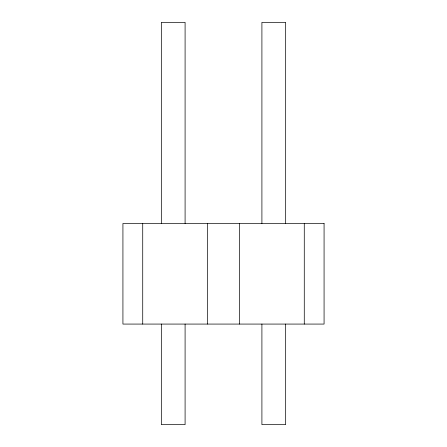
<?xml version="1.0" encoding="UTF-8"?>
<svg xmlns="http://www.w3.org/2000/svg" width="447" height="447" viewBox="0 0 447 447"><rect width="100%" height="100%" fill="white"/><g stroke="black" fill="none" stroke-linecap="round" stroke-linejoin="round"><path stroke-width="0.67" d="M304.278 223.5L304.278 324.075M285.667 223.5L285.667 22.35L261.908 22.35L261.908 223.5M285.667 324.075L285.667 424.65L261.908 424.65L261.908 324.075M239.341 223.5L239.341 324.075M207.659 223.5L207.659 324.075M185.092 223.5L185.092 22.35L161.333 22.35L161.333 223.5M185.092 324.075L185.092 424.65L161.333 424.65L161.333 324.075M142.722 223.5L142.722 324.075M324.075 223.5L122.925 223.5L122.925 324.075L324.075 324.075L324.075 223.5"/></g></svg>
